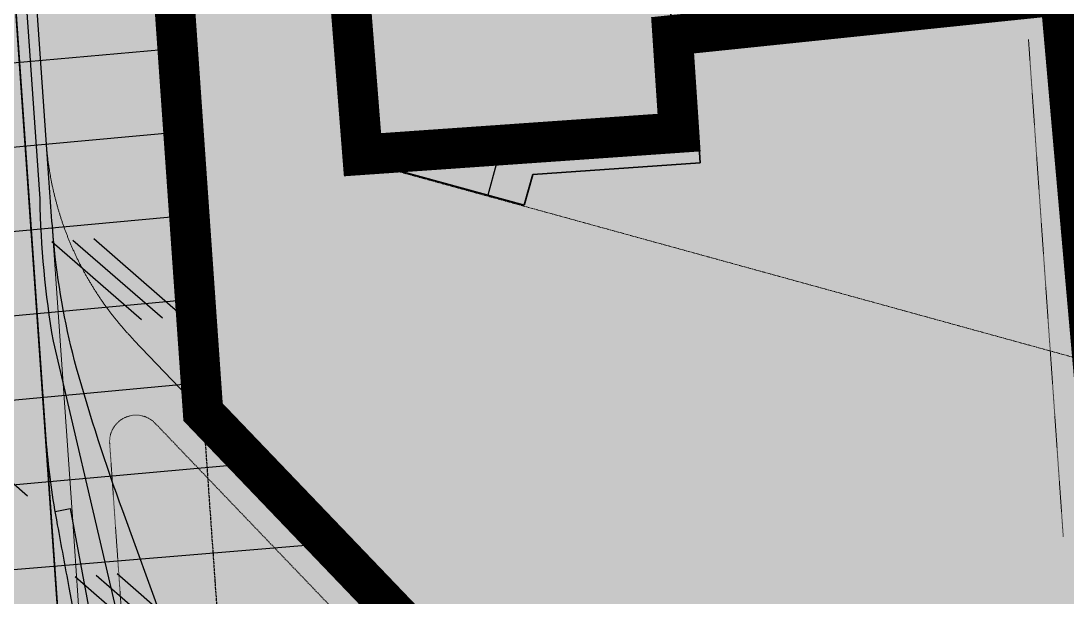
# Model space of a CAD drawing. Header units: millimetres. Extents: x 306 to 836129804, y -168137 to 818603917.
# Drawn here: x 834587896 to 834597786, y 817998371 to 818003817 of the extents above; entities that cross this region are included whole.
import ezdxf
from ezdxf.xclip import XClip

# ---------------------------------------------------------------- set-up
doc = ezdxf.new("R2010")
doc.units = ezdxf.units.MM
doc.header["$LTSCALE"] = 3
doc.header["$XCLIPFRAME"] = 0
for name, pattern in [('ACAD_ISO03W100', [30, 12, -18]), ('B0703', [4.6875, 3.125, -1.5625]), ('Dash 1_16_', [3.175, 1.5875, -1.5875]), ('Dash2', [6, 3, -3]), ('DIVIDE', [1.25, 0.5, -0.25, 0, -0.25, 0, -0.25]), ('IMPORT-3A35X-MAGP-P-SB$0$ACAD_ISO05W035', [11.550000000000002, 8.4, -1.05, 0, -1.05, 0, -1.05])]:
    doc.linetypes.add(name, pattern=pattern)
for name, color, linetype in [('_ANCILIARY', 40, 'Continuous'), ('_ANCILIARY HATCH', 1, 'Continuous'), ('_base', 251, 'Continuous'), ('_DEV LINE', 96, 'DIVIDE'), ('_SUBLEASE', 241, 'Continuous'), ('_SUBLEASE LINE', 10, 'DIVIDE'), ('GCL-MARKUP', 251, 'Continuous'), ('GCL-MARKUP WALL & DOOR', 251, 'Continuous'), ('UAJ-90.0BOUN', 251, 'Continuous'), ('UAJ-90.5LAND', 251, 'Continuous')]:
    doc.layers.add(name, color=color, linetype=linetype)
for name, color, linetype, lineweight in [('A-DETL', 251, 'Continuous', 13), ('A-FLOR', 251, 'Continuous', 13), ('Eva-New', 1, 'ACAD_ISO03W100', 18), ('Hatch (LTC&CB)', 252, 'Continuous', 35), ('UAJ-21EXWA', 251, 'Continuous', 35), ('UAJ-21EXWA-z', 251, 'B0703', 9)]:
    doc.layers.add(name, color=color, linetype=linetype, lineweight=lineweight)
doc.layers.get('UAJ-90.5LAND').off()

# ---------------------------------------------------------------- blocks, each defined once
blk = doc.blocks.new('SITE SLAB EDGE')
at = {"layer": 'UAJ-21EXWA'}
blk.add_line((-871.1926684374921, -27572.41654061366), (-871.1930989047978, -53821.77033345087), dxfattribs=at)
blk.add_lwpolyline([(-871.264764136984, -53821.77033344971), (-871.2643336696783, -27572.41648910224)], dxfattribs=at)
blk = doc.blocks.new('p32 uns')
at = {"layer": 'A-DETL', "lineweight": 18}
for p, q in [((462988.2816848755, -289422.768778801), (464566.6259381771, -311994.1485024691)), ((464766.1389267445, -311980.1971951723), (463187.7944978476, -289408.8174855709)), ((464566.6259381771, -311994.1485024691), (464788.8101124763, -315171.5309766531)), ((464839.496720314, -313029.2626473904), (464766.1389267445, -311980.1971951723))]:
    blk.add_line(p, q, dxfattribs=at)
at = {"layer": 'A-DETL', "linetype": 'Dash 1_16_'}
for p, q in [((473801.3039181232, -307423.4479522705), (474129.7950562239, -312121.0900862217)), ((470505.6899217367, -316226.1107854843), (465545.2992978096, -311050.4652122259)), ((465115.4181491137, -311240.8878849745), (465238.5223406553, -313001.3600612879))]:
    blk.add_line(p, q, dxfattribs=at)
blk.add_arc((465364.8091617823, -311223.4487686157), 249.9999999999877, 43.78341536134847, 184.000001843147, dxfattribs=at)
at = {"layer": 'A-FLOR', "lineweight": 9}
for p, q in [((465342.1711078882, -310260.4326945543), (470794.4741393328, -315949.3370951414)), ((470794.4741393328, -315949.3370951414), (465342.1711078882, -310260.4326945543))]:
    blk.add_line(p, q, dxfattribs=at)
for radius in [3000.000000000123, 3000.000000000047]:
    blk.add_arc((467508.0527397394, -308184.630016923), radius, 184.000001843147, 223.7834153613485, dxfattribs=at)
at = {"layer": 'GCL-MARKUP'}
blk.add_lwpolyline([(468770.3277856112, -308604.190826416), (468690.1461857557, -308895.1804022789), (467863.0554888248, -308667.6334856749), (468770.3277856112, -308604.190826416)], dxfattribs=at)
at = {"layer": 'GCL-MARKUP WALL & DOOR'}
for p, q in [((467377.2398033142, -308354.2589100599), (467378.2987066507, -308369.4019322395)), ((467378.2987066507, -308369.4019322395), (467377.2398033142, -308354.2589100599)), ((467380.273883462, -308369.2638144493), (467379.2149801254, -308354.1207921505)), ((467440.873657465, -308346.501139164), (467380.3015682697, -308350.7367522717)), ((467380.3015682697, -308350.7367522717), (467440.873657465, -308346.501139164)), ((467380.4396861792, -308352.7119290829), (467441.0117752552, -308348.4763159752)), ((467387.023608923, -308352.2515363693), (467387.8868452311, -308364.5963914394)), ((467420.80645895, -308362.2944278717), (467419.9432225227, -308349.9495728016)), ((467442.4206383228, -308349.7010220289), (467447.9453511238, -308428.7080948353)), ((467449.920527935, -308428.5699769258), (467444.395815134, -308349.5629042387)), ((467444.395815134, -308349.5629042387), (467449.920527935, -308428.5699769258)), ((467314.0985387564, -308378.5225269794), (467318.2420732975, -308437.7778315544)), ((467318.2420732975, -308437.7778315544), (467314.0985387564, -308378.5225269794)), ((467320.2172501087, -308437.639713645), (467316.0737155676, -308378.38440907)), ((467377.074000597, -308370.8107954264), (467317.1603037119, -308375.0003691912)), ((467317.1603037119, -308375.0003691912), (467377.074000597, -308370.8107954264)), ((467317.2984215021, -308376.9755460024), (467377.2121183872, -308372.7859722376)), ((467344.66984272, -308437.2530452013), (467321.6261131763, -308438.8644196987)), ((467321.7642309666, -308440.8395965099), (467344.8079605103, -308439.2282220125)), ((467322.4825049639, -308432.1884183884), (467444.9434678555, -308423.6251137257)), ((467322.4825049639, -308432.1884183884), (467322.9428976774, -308438.7723411322)), ((467423.6769155264, -308431.7283324003), (467344.66984272, -308437.2530452013)), ((467344.66984272, -308437.2530452013), (467344.8079605103, -308439.2282220125)), ((467387.8868452311, -308364.5963914394), (467420.80645895, -308362.2944278717)), ((467390.0989096165, -308434.0763353109), (467390.3751451969, -308438.0266889334)), ((467423.8150333166, -308433.7035092115), (467390.2370274067, -308436.0515121222)), ((467390.3751451969, -308438.0266889334), (467428.5618970394, -308435.3564112186)), ((467418.419107914, -308394.3841300011), (467394.8827433586, -308396.0299528837)), ((467394.8827433586, -308396.0299528837), (467395.1129397154, -308399.3219143152)), ((467395.1129397154, -308399.3219143152), (467397.0465891361, -308426.9743897915)), ((467418.6493042707, -308397.6760913134), (467418.419107914, -308394.3841300011)), ((467420.5829536915, -308425.3285667896), (467418.6493042707, -308397.6760913134)), ((467446.7206450701, -308430.1169579029), (467423.6769155264, -308431.7283324003)), ((467423.6769155264, -308431.7283324003), (467423.8150333166, -308433.7035092115)), ((467423.8150333166, -308433.7035092115), (467446.8587628603, -308432.0921347141)), ((467428.5618970394, -308435.3564112186), (467428.4237792492, -308433.3812342882)), ((467444.9434678555, -308423.6251137257), (467445.403860569, -308430.2090364695))]:
    blk.add_line(p, q, dxfattribs=at)
blk.add_lwpolyline([(467210.7465063334, -305008.2221179008), (467310.5029114485, -305001.2464704514), (467549.9071292877, -308424.8862910271), (467450.1507242918, -308431.8619383574)], close=True, dxfattribs=at)
for centre, radius, start, end in [((467380.5317647457, -308354.0287137032), 3.300000000000141, 94.00000184323278, 184.000001843147), ((467380.5317647457, -308354.0287137032), 3.300000000000175, 94.00000184323278, 184.000001843147), ((467380.5317647457, -308354.0287137032), 1.320000000000069, 94.00000184323278, 184.000001843147), ((467412.2797942162, -308476.8946282864), 129.7312500000075, 84.85215709456985, 103.1478454961453), ((467441.1038538218, -308349.7931005955), 3.300000000000331, 4.000001843146998, 94.00000184323278), ((467441.1038538218, -308349.7931005955), 3.300000000000568, 4.000001843146998, 94.00000184323278), ((467441.1038538218, -308349.7931005955), 1.320000000000069, 4.000001843146998, 94.00000184323278), ((467317.3905000687, -308378.2923306227), 3.300000000000148, 94.00000184323278, 184.000001843147), ((467317.3905000687, -308378.2923306227), 3.300000000000176, 94.00000184323278, 184.000001843147), ((467317.3905000687, -308378.2923306227), 1.320000000000126, 94.00000184323278, 184.000001843147), ((467321.5340346098, -308437.5476351976), 3.300000000000148, 184.000001843147, 274.0000018432328), ((467321.5340346098, -308437.5476351976), 3.30000000000021, 184.000001843147, 274.0000018432328), ((467321.5340346098, -308437.5476351976), 1.320000000000069, 184.000001843147, 274.0000018432328), ((467376.9819220304, -308369.4940108061), 1.320000000000069, 274.0000018432328, 4.000001843146998), ((467376.9819220304, -308369.4940108061), 1.320000000000223, 274.0000018432328, 4.000001843146998), ((467376.9819220304, -308369.4940108061), 3.300000000000331, 274.0000018432328, 4.000001843146998), ((467446.6285665035, -308428.8001734018), 1.32000000000007, 274.0000018432328, 4.000001843146998), ((467446.6285665035, -308428.8001734018), 3.300000000000333, 274.0000018432328, 4.000001843146998), ((467446.6285665035, -308428.8001734018), 3.300000000000552, 274.0000018432328, 4.000001843146998)]:
    blk.add_arc(centre, radius, start, end, dxfattribs=at)
at = {"layer": 'UAJ-21EXWA'}
for p, q in [((470124.0574678183, -302951.5877172947), (470498.2592519522, -308302.9225460291)), ((474102.8814575672, -307002.9649374485), (470604.9011830091, -307247.5675462484)), ((474102.8814575672, -307002.9649374485), (474353.3623905182, -310585.0091631413)), ((470677.8207809925, -308290.3663808107), (470604.9011830091, -307247.5675462484)), ((470498.2510280609, -308302.8049383163), (467505.3148653507, -308512.0914225578)), ((470498.2592519522, -308302.9225460291), (467505.323089242, -308512.2090302706)), ((470698.7477231026, -308589.6355957985), (470677.8207809925, -308290.3663808107)), ((470677.8207809925, -308290.3663808107), (470677.8207809925, -308290.3663808107)), ((467499.4635454416, -308428.4136499166), (467319.9020164013, -308440.9698152542)), ((467319.9020164013, -308440.9698152542), (467338.3177255392, -308704.3267245293)), ((467505.323089242, -308512.2090302706), (467499.4635454416, -308428.4136499166)), ((467325.7578011751, -308524.6472755671), (467338.3221904039, -308704.3264123201)), ((469114.9184536934, -308700.3877273798), (470698.7477231026, -308589.6355957985)), ((467338.3221904039, -308704.3264123201), (467863.0554888248, -308667.6334856749)), ((467863.0554888248, -308667.6334856749), (469035.2099268436, -308990.1133891344)), ((469035.2099268436, -308990.1133891344), (469114.9184536934, -308700.3877273798))]:
    blk.add_line(p, q, dxfattribs=at)
at = {"layer": 'UAJ-21EXWA-z'}
blk.add_lwpolyline([(474599.9708667994, -310530.1917384863), (467836.6338552237, -308669.481066227), (467338.3177255392, -308704.3267245293), (467129.479228735, -305717.7970809937), (466623.8019307852, -305753.1574822664), (463991.9114738703, -268115.3704340458), (465293.7805608511, -268024.2280380726), (466073.3385289907, -267498.4277267456), (475220.2887616158, -266858.8106579781), (475253.0272140503, -267326.9923396111), (477366.8151228428, -267179.0084167719), (477308.717974782, -266351.2942450047), (489092.3695824146, -265524.2012972832), (491574.8268785477, -301024.7140849829)], dxfattribs=at)
at = {"layer": 'UAJ-90.0BOUN', "linetype": 'IMPORT-3A35X-MAGP-P-SB$0$ACAD_ISO05W035'}
blk.add_lwpolyline([(462043.122988224, -254401.8080494404), (466413.7763149738, -316882.0242781639)], dxfattribs=at)
at = {"linetype": 'Dash2', "lineweight": 13, "rotation": 4.000000000000001}
blk.add_blockref('SITE SLAB EDGE', (461907.9564732313, -261484.3400754929), dxfattribs=at)
blk = doc.blocks.new('GBP-P32-L00')
at = {"layer": 'UAJ-90.5LAND'}
blk.add_blockref('p32 uns', (834123619.6366563, 818311064.1160116), dxfattribs=at)
blk = doc.blocks.new('3A35X-MAGP-P-LD-00-0')
at = {"layer": '_base'}
blk.add_lwpolyline([(834591783.5735116, 817980082.2253003), (834591928.23176, 817980184.1910403, 0.04471725333651318), (834592011.4460499, 817980254.7613815, 0.06650079320827533), (834592104.6915565, 817980378.636483, 0.07123286827723115), (834592167.0155747, 817980539.2174459, 0.03848994526839398), (834592180.9467443, 817980630.7424377, -0.04013100211479748), (834592350.8948174, 817981940.6873479, -0.0031101165554704), (834592380.805786, 817982096.0953491, 0.08319405878780492), (834592386.2088763, 817982274.0277658, -0.001175287422186575), (834592382.8120791, 817982299.3592728), (834589787.9350833, 817996217.8215426, 0.04084783250147962), (834589233.0335257, 817998152.9967325), (834588859.8553, 817999185.2260199, -0.0205969728110917), (834588422.2292893, 818000535.7778711, -0.03996170129615863), (834588213.0684955, 818001653.0464637, -0.007154162740676726), (834588156.891641, 818002376.8978037), (834586791.6157055, 818021906.5994003), (834586592.1019949, 818021892.6612895), (834588135.5106741, 817999814.8448011, 0.02585367869501859), (834588239.9286013, 817999053.709157, 0.001642021958991318), (834588349.8605613, 817998461.4832885), (834588758.1866809, 817996281.7002935), (834588804.3629512, 817996035.1959748), (834591783.5735116, 817980082.2253003)], format="xyb", close=True, dxfattribs=at)
blk.add_lwpolyline([(834589295.4903487, 817996127.1960361), (834588203.5903876, 818000788.4657425, -0.0373340828221), (834588076.8085691, 818002133.5877131), (834586695.9247639, 818021899.9143913)], format="xyb", dxfattribs=at)
for points in [[(834589229.205297, 817993761.3302048), (834589170.5128846, 817993861.9625088), (834589109.7975619, 817993961.1769828), (834589047.1102109, 817994058.9138509), (834588982.5040067, 817994155.1157416), (834588923.2441496, 817994244.4979638), (834588866.7478133, 817994336.1401324), (834588813.1391407, 817994429.9139477), (834588762.5342808, 817994525.6822677), (834588715.0406209, 817994623.2997403), (834588670.7560707, 817994722.6135095), (834588629.7684263, 817994823.463999), (834588592.1548058, 817994925.6857591), (834588557.9811732, 817995029.1083661), (834588527.3019549, 817995133.5573672), (834588500.159752, 817995238.8552636), (834588476.5851506, 817995344.822507), (834588456.5966381, 817995451.2785188), (834588440.2006153, 817995558.0426916), (834588427.3915128, 817995664.9353949), (834588418.1520023, 817995771.7789427), (834588135.5106796, 817999814.8447927)], [(834588218.5197291, 817999177.8922076), (834588361.5908185, 817999206.6326978), (834591911.7106467, 817980172.5457476), (834591783.6644838, 817980081.8327826)]]:
    blk.add_lwpolyline(points, dxfattribs=at)
at = {"layer": '_base', "extrusion": (0.9999761010900816, 0.0002581905729850398, 0.006908732612206057)}
blk.add_lwpolyline([(817783689.188482, -5756274.162548961), (817783690.9437649, -5756227.19533716)], dxfattribs=at)
at = {"layer": '_base', "extrusion": (0.9999752942391403, 0.0002650574400567679, 0.007024290419559996)}
blk.add_lwpolyline([(817777925.9274884, -5852889.415365916), (817777930.0479392, -5852780.221959535)], dxfattribs=at)

msp = doc.modelspace()

# ---------------------------------------------------------------- hatches: boundary and pattern name
at = {"layer": '_ANCILIARY'}
h = msp.add_hatch(color=256, dxfattribs=at)
h.dxf.hatch_style = 1
edge = h.paths.add_edge_path(flags=16)
edge.add_line((834589698.2311926, 818000195.5443645), (834585687.4764702, 818056299.0110068))
edge.add_line((834585687.4764702, 818056299.0110068), (834612518.7989925, 818058232.7219915))
edge.add_arc((834612484.7357092, 818056534.6453927), 1698.418217914475, 9.502723926168073, 88.8508052879634, ccw=False)
edge.add_line((834614159.8478141, 818056815.0448909), (834618401.0798162, 817996164.9822797))
edge.add_line((834618401.0798162, 817996164.9822797), (834594768.6555227, 817994584.3835236))
edge.add_line((834594768.6555227, 817994584.3835236), (834594327.6929266, 817995204.8349223))
edge.add_line((834594327.6929266, 817995204.8349223), (834589698.2311926, 818000195.5443645))
edge = h.paths.add_edge_path()
edge.add_line((834619909.6823385, 817993768.7649117), (834615191.6236249, 818061235.0189149))
edge.add_arc((834615186.6358066, 818061234.6701063), 4.999999946729716, 4.000301895800094, 94.01408611669542)
edge.add_line((834615186.285798, 818061239.6578406), (834582994.9307241, 818058981.1489481))
edge.add_line((834582994.9307241, 818058981.1489481), (834582980.2353642, 818058973.700369))
edge.add_line((834582980.2353642, 818058973.700369), (834587435.9467293, 817995536.5482974))
edge.add_line((834587435.9467293, 817995536.5482974), (834589273.49395, 817995667.4350014))
edge.add_line((834589273.49395, 817995667.4350014), (834590438.9627452, 817991708.7167664))
edge.add_line((834590438.9627452, 817991708.7167664), (834619905.0431669, 817993763.4282737))
edge.add_arc((834619904.6945201, 817993768.4161034), 4.999999953192322, 273.9984422827354, 364.0002978076708)
at = {"layer": '_ANCILIARY HATCH'}
h = msp.add_hatch(dxfattribs=at)
h.set_pattern_fill('CORK', color=256, scale=250, angle=3.998908350218276)
h.set_pattern_definition([(3.998908350218276, (0, 0), (-55.35411463791137, 791.8175196929233), []), (138.9989083502183, (423.5858171654173, -368.2317025275059), (-1472.92744632587, -1694.344000516116), [1122.5325, -1122.5325]), (138.9989083502183, (621.5401970886481, -354.3931738680281), (-1472.92744632587, -1694.344000516116), [1122.5325, -1122.5325]), (138.9989083502183, (819.494577011879, -340.5546452085503), (-1472.92744632587, -1694.344000516116), [1122.5325, -1122.5325])])
edge = h.paths.add_edge_path(flags=16)
edge.add_line((834589618.1268094, 818000118.7715201), (834585687.4764702, 818056299.0110068))
edge.add_line((834585687.4764702, 818056299.0110068), (834612518.7989925, 818058232.7219915))
edge.add_arc((834612494.2285203, 818056545.6339079), 1687.266994288412, 9.187916495490526, 89.16561271843813, ccw=False)
edge.add_line((834614159.8478141, 818056815.0448909), (834618401.0798162, 817996164.9822797))
edge.add_line((834618401.0798162, 817996164.9822797), (834594688.5511395, 817994507.6106793))
edge.add_line((834594688.5511395, 817994507.6106793), (834589618.1268094, 818000118.7715201))
edge = h.paths.add_edge_path()
edge.add_line((834619909.6823385, 817993768.7649117), (834615191.6236249, 818061235.0189149))
edge.add_arc((834615186.6358066, 818061234.6701063), 4.999999946729716, 4.000301895800094, 94.01408611669542)
edge.add_line((834615186.285798, 818061239.6578406), (834582996.3395478, 818058974.7334945))
edge.add_line((834582996.3395478, 818058974.7334945), (834587435.9467293, 817995536.5482974))
edge.add_line((834587435.9467293, 817995536.5482974), (834589273.49395, 817995667.4350014))
edge.add_line((834589273.49395, 817995667.4350014), (834590438.9627452, 817991708.7167664))
edge.add_line((834590438.9627452, 817991708.7167664), (834619905.0431669, 817993763.4282737))
edge.add_arc((834619904.6945201, 817993768.4161034), 4.999999953192322, 273.9984422827354, 364.0002978076708)
at = {"layer": '_SUBLEASE'}
h = msp.add_hatch(color=256, dxfattribs=at)
h.dxf.hatch_style = 1
h.paths.add_polyline_path([(834589693.255012, 818043565.8906276), (834597284.0053263, 818044096.6875974), (834597429.0987921, 818042021.754373), (834598985.2987102, 818042130.574472), (834598840.2052448, 818044205.5076965), (834610877.2425008, 818045047.2193372), (834612740.4379145, 818018402.2835546), (834612538.431196, 818018388.1578686), (834613248.1764362, 818008553.7109756), (834612849.1508187, 818008525.8083863), (834613468.582139, 817999667.5277658), (834612902.884826, 817998947.3282324), (834605436.7164863, 817998425.242883), (834591456.5503381, 818002394.8372881), (834590958.2342087, 818002359.9916297), (834588285.2707334, 818040610.4753664), (834588682.5340629, 818040638.2547245), (834588532.5576444, 818042783.0174327)], flags=16)
edge = h.paths.add_edge_path()
edge.add_line((834612518.7989925, 818058232.7219915), (834585687.4764702, 818056299.0110068))
edge.add_line((834585687.4764702, 818056299.0110068), (834585852.1374886, 818053900.0703667))
edge.add_line((834585852.1374886, 818053900.0703667), (834587596.3541589, 818054022.0954322))
edge.add_line((834587596.3541589, 818054022.0954322), (834587784.2116382, 818051304.0034543))
edge.add_line((834587784.2116382, 818051304.0034543), (834588882.182013, 818050416.9104503))
edge.add_line((834588882.182013, 818050416.9104503), (834591283.6295674, 818050586.5250793))
edge.add_line((834591283.6295674, 818050586.5250793), (834591385.947621, 818049130.1147605))
edge.add_line((834591385.947621, 818049130.1147605), (834586217.4788146, 818048767.0112727))
edge.add_line((834586217.4788146, 818048767.0112727), (834589617.9183701, 818000118.9890046))
edge.add_line((834589617.9183701, 818000118.9890046), (834594327.6929266, 817995204.8349223))
edge.add_arc((834593644.1141815, 817994409.5863439), 1048.665915476767, 4.359033634245577, 49.31834761910159, ccw=False)
edge.add_line((834594689.7466749, 817994489.2913691), (834617241.2870332, 817996068.5256392))
edge.add_line((834617241.2870332, 817996068.5256392), (834612865.2039542, 818058186.5743445))
edge.add_arc((834612384.1417316, 818055898.7146978), 2337.888497108082, 78.12554973430233, 86.69806107315839)
h = msp.add_hatch(color=256, dxfattribs=at)
h.dxf.hatch_style = 1
edge = h.paths.add_edge_path()
edge.add_arc((834598700.7359152, 818000508.3793197), 804.621999741005, 231.903044841609, 237.6933565101242, ccw=False)
edge.add_line((834598204.2889252, 817999875.1677053), (834598077.7964283, 817999977.0762545))
edge.add_arc((834597136.5313007, 817998789.3413285), 1515.484838245507, 51.6036139870012, 55.69376127388982)
edge.add_arc((834597446.1919675, 817999241.7213368), 967.2728897205607, 55.742483735387, 60.54340372801219)
edge.add_arc((834597591.181654, 817999508.6984457), 663.5267624970181, 60.10792542565704, 74.1017191220738)
edge.add_arc((834597609.8103688, 817999543.3583921), 625.1463346799557, 74.87361055292027, 86.01279937622428)
edge.add_arc((834597587.171873, 817999115.2436632), 1053.823486736695, 86.40342864420393, 97.42776136978583)
edge.add_line((834597450.9377108, 818000160.2241387), (834597303.6777713, 818000139.4323477))
edge.add_arc((834596810.4015727, 818003746.2230611), 3640.36545673802, 276.93691334464614, 277.78763955401035, ccw=False)
edge.add_arc((834597167.2415382, 818000813.3008808), 685.8151903492912, 265.68069688451953, 276.93691337287135, ccw=False)
edge.add_arc((834597201.9912997, 818000891.0007583), 766.4528012794382, 252.4526160358109, 263.52732642700425, ccw=False)
edge.add_arc((834597111.5662984, 818000666.6698717), 525.6264475925027, 239.78378896406622, 254.47865472799072, ccw=False)
edge.add_arc((834597254.477693, 818000906.2952917), 804.6219975538374, 231.903044751663, 239.5773260490212, ccw=False)
edge.add_line((834596758.0307033, 818000273.0836798), (834596631.5382063, 818000374.992229))
edge.add_arc((834595690.2730787, 817999187.257303), 1515.484838245507, 51.6036139870012, 55.69376127388982)
edge.add_arc((834595999.9337425, 817999639.6373116), 967.2728912011164, 55.74248358153061, 60.54340357430064)
edge.add_arc((834596144.923433, 817999906.6144211), 663.5267614016354, 60.1079254662713, 74.1017191914356)
edge.add_arc((834596163.5521469, 817999941.2743679), 625.1463334669506, 74.87361054550402, 86.0127993686272)
edge.add_arc((834596140.9136523, 817999513.1596392), 1053.82348523422, 86.40342870401072, 97.42776144578572)
edge.add_line((834596004.6794889, 818000558.1401131), (834595857.4195492, 818000537.3483223))
edge.add_arc((834595364.1433506, 818004144.1390353), 3640.365456383691, 276.93691334532593, 277.787639554773, ccw=False)
edge.add_arc((834595720.9833164, 818001211.216849), 685.8151839159194, 265.68069683408453, 276.9369134081657, ccw=False)
edge.add_arc((834595755.7330772, 818001288.9167335), 766.452801791055, 252.4526160944152, 263.5273264851549, ccw=False)
edge.add_arc((834595665.3080764, 818001064.5858462), 525.6264475925027, 239.78378896406622, 254.47865472799072, ccw=False)
edge.add_arc((834595808.219471, 818001304.2112648), 804.621996423084, 231.9030446768956, 239.5773260017382, ccw=False)
edge.add_line((834595311.7724812, 818000670.9996545), (834595185.2799844, 818000772.9082036))
edge.add_arc((834594244.0148568, 817999585.1732792), 1515.4848369569, 51.60361395414319, 55.69376124086748)
edge.add_arc((834594553.6755228, 818000037.5532845), 967.2728913726327, 55.74248374223185, 60.54340374241219)
edge.add_arc((834594698.6652107, 818000304.5303952), 663.526761874447, 60.10792547786727, 74.10171917019485)
edge.add_arc((834594717.3065147, 818000339.2946037), 625.0423993722138, 74.8722306421044, 86.01326283824466)
edge.add_arc((834594694.6557481, 817999911.0765467), 1053.82348269904, 86.40342862391164, 97.42776138541993)
edge.add_line((834594558.4215862, 818000956.0570182), (834594411.1616467, 818000935.2652272))
edge.add_arc((834593917.885448, 818004542.0559565), 3640.365472462781, 276.9369133126451, 277.7876395220562, ccw=False)
edge.add_arc((834594274.7254134, 818001609.1337599), 685.8151898615471, 265.6806968914502, 276.9369133677964, ccw=False)
edge.add_arc((834594309.475175, 818001686.8336385), 766.4528019766964, 252.4526160519314, 263.5273264418863, ccw=False)
edge.add_arc((834594219.0501736, 818001462.5027508), 525.6264471330554, 239.7837889491366, 254.47865471408159, ccw=False)
edge.add_arc((834594361.9615673, 818001702.1281737), 804.6219991692669, 231.9030449069694, 239.57732620516822, ccw=False)
edge.add_line((834593865.5145783, 818001068.9165592), (834593739.0220816, 818001170.8251085))
edge.add_arc((834592797.756954, 817999983.0901825), 1515.484838245507, 51.6036139870012, 55.69376127388982)
edge.add_arc((834593107.4176179, 818000435.4701912), 967.2728910354836, 55.74248358339199, 60.54340357697661)
edge.add_arc((834593252.4073081, 818000702.4473006), 663.5267615643959, 60.10792546247703, 74.10171918435533)
edge.add_arc((834593252.5075516, 818000608.213485), 754.5735971488542, 76.06948017904051, 89.42778589667087)
edge.add_arc((834593268.2705274, 818000046.045499), 1316.729655293195, 90.35799647647208, 97.74470628168648)
edge.add_line((834593090.8288543, 818001350.7644104), (834592988.5904325, 818001335.8639841))
edge.add_arc((834592818.9508307, 818002272.5296081), 951.9034014716722, 268.639886054562, 280.265569545542, ccw=False)
edge.add_arc((834592852.9411561, 818002023.8183881), 705.1978357571521, 248.5862975711893, 265.3976506690292, ccw=False)
edge.add_arc((834592781.6762017, 818001796.8130442), 468.1362847837348, 219.4461682103525, 246.5622484014562, ccw=False)
edge.add_line((834592420.1711268, 818001499.3812672), (834592323.4708132, 818001614.3590434))
edge.add_arc((834590105.8013417, 817999821.3541613), 2851.828254305974, 38.95583787918709, 42.43948537741376)
edge.add_arc((834591168.5338043, 818000791.0611198), 1413.173578531814, 42.50067463201008, 47.37362287679251)
edge.add_line((834592125.5558288, 818001830.8536028), (834592080.2554655, 818001869.9470356))
edge.add_arc((834591480.7748426, 818001143.2820114), 942.0292323262148, 50.47821425474685, 58.73856390333897)
edge.add_arc((834590130.7003487, 817998919.4290601), 3543.610114788716, 58.73856389098933, 60.99624144671121)
edge.add_line((834591848.8799312, 818002018.6275965), (834591663.7159622, 818002116.7653676))
edge.add_arc((834594187.0240325, 818006407.1651586), 4977.410369286785, 238.860305722334, 239.53898453724412, ccw=False)
edge.add_arc((834591834.6147695, 818002513.6330656), 428.4081160098203, 214.4660034267356, 238.86030555843809, ccw=False)
edge.add_line((834591481.4085051, 818002271.1895697), (834591456.5503172, 818002394.8372941))
edge.add_line((834591456.5503172, 818002394.8372941), (834592655.12641, 818002074.2049654))
edge.add_line((834592655.12641, 818002074.2049654), (834592734.8349369, 818002363.9306271))
edge.add_line((834592734.8349369, 818002363.9306271), (834594318.673328, 818002474.6833966))
edge.add_line((834594318.673328, 818002474.6833966), (834594224.8060532, 818003816.7858015))
edge.add_line((834594224.8060532, 818003816.7858015), (834597722.8349535, 818004061.3201998))
edge.add_line((834597722.8349535, 818004061.3201998), (834597984.827689, 818000313.6573465))
edge.add_line((834597984.827689, 818000313.6573465), (834599123.3078334, 818000023.2673854))
edge.add_line((834599123.3078334, 818000023.2673854), (834599077.0875353, 817999855.3960515))
edge.add_line((834599077.0875353, 817999855.3960515), (834599173.0200871, 817999828.9827796))
edge.add_line((834599173.0200871, 817999828.9827796), (834599154.7830561, 817999762.7727392))
edge.add_arc((834599040.9862189, 817999018.3911393), 753.0296716819711, 81.30823972588571, 90.67449454554685)
edge.add_arc((834599048.319385, 817998513.6437474), 1257.829183155838, 90.73784883408189, 96.8981952026583)
edge.add_line((834598897.2470975, 817999762.3676633), (834598749.9874066, 817999741.5741514))
edge.add_arc((834598462.0177122, 818001846.3261153), 2124.360462404058, 275.6054227455602, 277.7907688323426, ccw=False)
edge.add_arc((834598611.2473568, 818000412.1804053), 682.5483861600228, 266.9839354019294, 274.8975167300732, ccw=False)
edge.add_arc((834598625.3199209, 818000375.4225825), 646.7795361506276, 253.6035806864944, 265.5675520925163, ccw=False)
edge.add_arc((834598575.4862094, 818000304.612473), 565.4667216904402, 237.3851019503312, 256.4234390533944, ccw=False)
at = {"layer": 'Eva-New', "linetype": 'Continuous', "ltscale": 0.01}
h = msp.add_hatch(dxfattribs=at)
h.set_pattern_fill('ANSI31', color=8, scale=350, angle=4)
h.set_pattern_definition([(49, (0, 0), (-838.6710210225554, 729.0455959657013), [])])
edge = h.paths.add_edge_path()
edge.add_arc((834611513.5385946, 818068145.3264505), 14099.99999968531, 55.19002574308559, 154.5596091027724)
edge.add_line((834598780.7776825, 818074202.2893481), (834595240.3911003, 818066761.4558462))
edge.add_arc((834589822.417787, 818069339.3552195), 6000.000000233124, 273.9989064334658, 334.5546563119141, ccw=False)
edge.add_line((834590240.8423903, 818063353.9629304), (834585554.5350056, 818063026.3542768))
edge.add_arc((834584989.6617913, 818071106.6338656), 8099.999998867221, 264.220048196886, 273.9989064322582, ccw=False)
edge.add_line((834584173.925572, 818063047.8142), (834580415.7397891, 818063428.2282544))
edge.add_arc((834579106.5335116, 818050494.3201492), 12999.99999816069, 84.2200481985661, 93.99077919798958)
edge.add_line((834578201.7864021, 818063462.7985727), (834574221.9197499, 818063185.1428037))
edge.add_arc((834573731.4752913, 818070170.6889209), 7002.741628984699, 184.518270925359, 274.0160585979712, ccw=False)
edge.add_arc((834553791.0620614, 818068592.8452796), 13000.0000005708, 4.527501078735133, 25.16518805878682)
edge.add_line((834565557.174624, 818074120.828201), (834563375.7160238, 818078763.9842684))
edge.add_arc((834569692.9588658, 818081779.3520507), 6999.999999030279, 186.261998653722, 205.5162346975632, ccw=False)
edge.add_line((834562734.724241, 818081015.8267443), (834561851.4163579, 818093822.5155479))
edge.add_arc((834568795.7761757, 818094576.8707228), 6985.211880096444, 103.79340942041148, 186.1996435070692, ccw=False)
edge.add_line((834567130.3497419, 818101360.6410463), (834607738.9713905, 818104323.6446342))
edge.add_arc((834606780.3295362, 818117304.0183489), 13015.72495013958, 274.223807264846, 392.8596289379157)
edge.add_arc((834623587.3262396, 818128173.8785237), 6999.999999836902, 183.9989136523716, 212.9539425140163, ccw=False)
edge.add_line((834616604.3686309, 818127685.7156067), (834614554.4666462, 818157541.1841724))
edge.add_line((834614554.4666462, 818157541.1841724), (834608569.0701823, 818157122.7809477))
edge.add_line((834608569.0701823, 818157122.7809477), (834610618.9763948, 818127267.2902491))
edge.add_arc((834623587.3262378, 818128173.8785231), 12999.99999806346, 183.9989136508734, 212.8579348742854)
edge.add_arc((834606785.1724918, 818117301.6086594), 7012.974383020965, -85.87050168941721, 32.994913872568816, ccw=False)
edge.add_line((834607290.1835088, 818110306.8410742), (834542916.4285616, 818105772.5570611))
edge.add_line((834542916.4285616, 818105772.5570611), (834543332.168679, 818099784.931535))
edge.add_line((834543332.168679, 818099784.931535), (834548339.9487058, 818100139.6961751))
edge.add_arc((834548849.6206386, 818093135.5706489), 7022.644791367745, 1.917894415990986, 94.16192873604791, ccw=False)
edge.add_line((834555868.3314306, 818093370.5997602), (834556822.6031799, 818079614.5109141))
edge.add_arc((834565030.3921052, 818080333.9384184), 8239.258156901009, 185.0092761133849, 211.2767633085009)
edge.add_line((834557988.549832, 818076056.3418531), (834560014.6381451, 818071842.7746612))
edge.add_arc((834553704.8687762, 818068780.019501), 7013.81912084653, -83.41200971856142, 25.89188562423311, ccw=False)
edge.add_line((834554509.5567249, 818061812.5137804), (834511331.2743995, 818058806.1397856))
edge.add_arc((834510845.0625758, 818065789.233517), 6999.999999933733, 141.8798806352492, 273.9829049167347, ccw=False)
edge.add_arc((834495100.3448526, 818078140.8887452), 13011.48484009153, 321.889271565979, 363.9966433354928)
edge.add_line((834508080.187521, 818079047.7636253), (834507303.147802, 818090245.0026575))
edge.add_arc((834514286.1054543, 818090733.1649512), 6999.999999943095, 94.21783473311712, 183.9989085377374, ccw=False)
edge.add_line((834513771.2650272, 818097714.206373), (834514324.2611847, 818097754.9889383))
edge.add_line((834514324.2611847, 818097754.9889383), (834515094.2032907, 818097812.2750338))
edge.add_arc((834515888.7804214, 818090839.1162039), 7018.283043878132, 4.391191596629085, 96.50069787772958, ccw=False)
edge.add_line((834522886.4615402, 818091376.4762715), (834523318.1003574, 818085091.4654405))
edge.add_line((834523318.1003574, 818085091.4654405), (834529307.3396509, 818085510.1591995))
edge.add_line((834529307.3396509, 818085510.1591995), (834528870.5492542, 818091758.2633296))
edge.add_arc((834535853.5069062, 818092246.4256233), 6999.999999586337, 93.99890853307471, 183.9989085379415, ccw=False)
edge.add_line((834535365.3446131, 818099229.3832753), (834540639.8020831, 818099596.5330453))
edge.add_line((834540639.8020831, 818099596.5330453), (834540220.7704337, 818105616.323317))
edge.add_line((834540220.7704337, 818105616.323317), (834513376.0995728, 818103738.6078113))
edge.add_arc((834514284.2614373, 818090770.3680685), 13000.00000003277, 94.00586599802176, 183.991117880833)
edge.add_line((834501315.7883602, 818089865.5443004), (834502093.999344, 818078618.6765761))
edge.add_arc((834495110.6965383, 818078135.4768907), 7000.000000828009, -66.13857842422561, 3.9581909098961887, ccw=False)
edge.add_arc((834495110.6965395, 818078135.4768903), 6999.999999981786, 273.99870041279297, 293.8614215680351, ccw=False)
edge.add_line((834495598.8334678, 818071152.5174648), (834484038.0252761, 818070344.3705096))
edge.add_arc((834484944.5652856, 818057376.0172908), 12999.99999985473, 3.998699986240524, 93.99870041178127, ccw=False)
edge.add_line((834497912.918511, 818058282.557204), (834498850.7850932, 818044866.0656179))
edge.add_arc((834505832.5325971, 818045382.0451274), 7000.788031506466, 153.5175844556254, 184.2267069343446, ccw=False)
edge.add_arc((834505831.7802428, 818045382.3021698), 7000.000000506094, 93.9907792036035, 153.5167215738451, ccw=False)
edge.add_line((834505344.6087215, 818052365.3290147), (834578107.7560652, 818057441.656797))
edge.add_arc((834579012.5031768, 818044473.1783768), 12999.99999509848, 84.22004763743712, 93.99077920788699, ccw=False)
edge.add_line((834580321.7095807, 818057407.0864662), (834583663.296837, 818057068.8416442))
edge.add_arc((834584972.5032473, 818070002.7497832), 13000.00004509936, 264.2200476312211, 273.9989064308502)
edge.add_line((834585879.0898904, 818057034.399779), (834609493.5669917, 818058685.2319609))
edge.add_arc((834609981.7373167, 818051702.1557314), 7000.118848462731, -19.364931974248975, 93.99890643048622, ccw=False)
edge.add_arc((834628850.3650681, 818045070.4409646), 13000.00000042529, 160.6350680240969, 183.9989064535735)
edge.add_line((834615882.0151088, 818044163.8543195), (834619634.348526, 817990488.2644923))
edge.add_arc((834610656.2600935, 817989860.627584), 8999.999999519287, -86.01194112060227, 3.998906454734822, ccw=False)
edge.add_line((834611282.1972058, 817980882.4204844), (834602812.2813497, 817980291.9201078))
edge.add_line((834602812.2813497, 817980291.9201078), (834603230.7061716, 817974306.527834))
edge.add_line((834603230.7061716, 817974306.527834), (834611717.6719617, 817974898.2168859))
edge.add_arc((834612343.6090722, 817965920.0097858), 8999.999999977357, 3.8734655887747067, 93.98805886777768, ccw=False)
edge.add_line((834621323.0501077, 817966527.9889727), (834621688.4984579, 817961112.7419763))
edge.add_line((834621688.4984579, 817961112.7419763), (834627673.3989117, 817961529.9934386))
edge.add_line((834627673.3989117, 817961529.9934386), (834621867.801321, 818044576.6440177))
edge.add_arc((834628850.6858916, 818045064.8011855), 6999.926738671702, 160.627157224399, 183.9989083996896, ccw=False)
edge.add_arc((834609980.9204334, 818051699.8431354), 13002.36888268257, 340.6271572335476, 454.0111039654658)
edge.add_line((834609071.4073162, 818064670.3628802), (834607456.5171404, 818064557.3573512))
edge.add_arc((834607170.3486158, 818068550.9500543), 4003.832551789663, 155.6211224779758, 274.0986331619272, ccw=False)
edge.add_line((834603523.5142193, 818070203.6066998), (834604195.8682836, 818071618.3222857))
edge.add_arc((834611513.5386757, 818068145.3264558), 8100.000000027051, 54.14039305783359, 154.6107958035704, ccw=False)
edge.add_arc((834623873.9558088, 818085245.9413723), 13000.02232763516, 234.1403928659832, 234.163197705768)
edge.add_line((834616262.7220054, 818074706.9802988), (834619562.6153525, 818079722.129262))
at = {"layer": 'Hatch (LTC&CB)'}
h = msp.add_hatch(color=256, dxfattribs=at)
h.dxf.hatch_style = 1
h.paths.add_polyline_path([(834594318.6642063, 818002474.6827587), (834593584.5635401, 818012972.8113855), (834594297.3449863, 818013022.6539197), (834594019.9856541, 818017041.0229608), (834589952.234751, 818016755.5827514), (834590097.1561983, 818014682.5419984), (834590099.8281815, 818014683.8020161), (834590162.5919052, 818013785.9931751), (834590168.5858362, 818013700.2524992), (834590961.3793963, 818002360.2115626), (834591482.971972, 818002396.6848688), (834592655.12641, 818002074.2049654), (834592743.5912962, 818002364.5429314)])
h = msp.add_hatch(color=256, dxfattribs=at)
h.dxf.hatch_style = 1
h.paths.add_polyline_path([(834597722.7979407, 818004061.353417), (834597973.2788737, 818000479.3091913), (834605436.7164977, 817998425.2428797), (834612902.884826, 817998947.3282324), (834613468.5821391, 817999667.5277658), (834612849.1508187, 818008525.8083864), (834600021.8513489, 818007739.1048374), (834600266.5862688, 818004239.2324255)])

# ---------------------------------------------------------------- linework, layer by layer
at = {"layer": '_DEV LINE', "ltscale": 2, "const_width": 382.5242621480422, "flags": 128}
msp.add_lwpolyline([(834594056.4852933, 818003680.859081), (834594117.775897, 818002761.1564277), (834591125.0797592, 818002551.9440166), (834589518.6251624, 818022993.4301978), (834594798.9992253, 818023362.5473589), (834594672.7336776, 818025168.2288173), (834596618.0118902, 818025304.2559211), (834596949.9851499, 818020555.8432579), (834598896.9576687, 818020691.935582), (834599132.1221901, 818017328.0468895), (834608165.076696, 818017959.5196825), (834608234.8141665, 818016961.9543039), (834606558.9043306, 818016844.7953534), (834606709.5372669, 818014690.0541337), (834606400.2919987, 818014668.4355178), (834606464.4504715, 818013750.6753682), (834608534.3986312, 818013895.3806201), (834608929.8100864, 818008239.1849215), (834612472.1304874, 818008486.8202827), (834612479.8016093, 818008377.0880911), (834612857.4104664, 818008403.4858457), (834613468.3023134, 817999667.3254216), (834612902.6050003, 817998947.1258882), (834605436.4366603, 817998425.0405388), (834598040.7683054, 818000460.4555827), (834597722.518115, 818004061.1510729)], close=True, dxfattribs=at)
at = {"layer": '_SUBLEASE LINE', "ltscale": 2, "const_width": 382.5}
msp.add_lwpolyline([(834612518.7989925, 818058232.7219915), (834585687.4764702, 818056299.0110068), (834585852.1374886, 818053900.0703667), (834587596.3541589, 818054022.0954322), (834587784.2116382, 818051304.0034543), (834588882.182013, 818050416.9104503), (834591283.6295674, 818050586.5250793), (834591385.947621, 818049130.1147605), (834586217.4788146, 818048767.0112727), (834589617.9183701, 818000118.9890046), (834594327.6929266, 817995204.8349223, -0.1987278237487263), (834594689.7466749, 817994489.2913691), (834617245.8804495, 817996067.4107428), (834612900.5220047, 818058175.8215612, 0.05505195117265949)], format="xyb", close=True, dxfattribs=at)
at = {"layer": '_SUBLEASE LINE', "ltscale": 2, "const_width": 382.5, "flags": 128}
msp.add_lwpolyline([(834594056.4852933, 818003680.859081), (834594117.775897, 818002761.1564277), (834591125.0797592, 818002551.9440166), (834589518.6251624, 818022993.4301978), (834594798.9992253, 818023362.5473589), (834594672.7336776, 818025168.2288173), (834596618.0118902, 818025304.2559211), (834596949.9851499, 818020555.8432579), (834598896.9576687, 818020691.935582), (834599132.1221901, 818017328.0468895), (834608165.076696, 818017959.5196825), (834608234.8141665, 818016961.9543039), (834606558.9043306, 818016844.7953534), (834606709.5372669, 818014690.0541337), (834606400.2919987, 818014668.4355178), (834606464.4504715, 818013750.6753682), (834608534.3986312, 818013895.3806201), (834608929.8100864, 818008239.1849215), (834612472.1304874, 818008486.8202827), (834612479.8016093, 818008377.0880911), (834612857.4104664, 818008403.4858457), (834613468.3023134, 817999667.3254216), (834612902.6050003, 817998947.1258882), (834605436.4366603, 817998425.0405388), (834598040.7683054, 818000460.4555827), (834597722.518115, 818004061.1510729)], close=True, dxfattribs=at)

# ---------------------------------------------------------------- block references
at = {"ltscale": 0.5}
msp.add_blockref('3A35X-MAGP-P-LD-00-0', (0, 0), dxfattribs=at)
at = {"layer": 'Hatch (LTC&CB)'}
ref = msp.add_blockref('GBP-P32-L00', (0.003082275390625, -0.04408204555511475), dxfattribs=at)
XClip(ref).set_block_clipping_path([(834584093.892806, 818043064.0358013), (834582840.9002086, 818057304.8300507), (834606839.8282676, 818059135.0800325), (834616411.1617992, 818059804.18965), (834621698.814561, 817983619.2012264), (834592783.8532866, 817981454.8174279), (834593965.1606803, 817975736.7136446), (834590918.9048864, 817979266.0163008), (834589318.0556709, 817987259.1379421), (834588974.9617476, 817989748.3735298), (834587823.4821799, 817989701.579548), (834587362.0723312, 818001496.6813973), (834585850.4212221, 818017925.3879008)])

doc.saveas('drawing.dxf')
